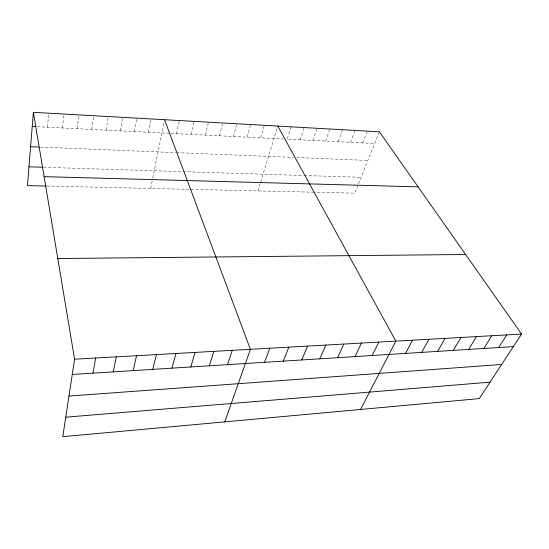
<?xml version="1.0" encoding="UTF-8"?>
<svg xmlns="http://www.w3.org/2000/svg" width="549" height="549" viewBox="0 0 549 549"><rect width="100%" height="100%" fill="white"/><g stroke="black" fill="none" stroke-linecap="round" stroke-linejoin="round"><path stroke-width="0.41" stroke-dasharray="2.75 2.06" d="M47.427 127.224L48.758 113.197M62.414 127.972L63.931 114.055M77.203 128.706L78.891 114.892M91.786 129.434L93.653 115.722M106.177 130.147L108.208 116.539M120.382 130.861L122.578 117.349M134.395 131.554L136.749 118.145M148.223 132.247L150.735 118.934M150.714 188.444L152.471 179.681M152.8 178.061L164.371 120.533M176.579 133.661L179.399 120.547M191.079 134.381L194.051 121.37M205.381 135.095L208.496 122.18M219.476 135.795L222.743 122.983M233.387 136.488L236.791 123.772M247.105 137.168L250.646 124.548M260.638 137.847L264.316 125.316M257.934 190.922L260.473 182.625M260.713 181.863L277.794 126.078M291.094 126.826L287.161 139.165L374.665 143.522M300.159 139.817L304.208 127.56M312.985 140.455L317.157 128.288M325.639 141.086L329.928 129.008M338.136 141.704L342.535 129.715M350.468 142.321L354.977 130.415M362.649 142.925L367.26 131.108M357.9 185.287L354.736 193.159L313.953 192.219M358.483 183.833L379.38 131.787M46.878 186.049L313.15 192.198M43.625 167.273L303.46 175.474M304.283 175.502L361.105 177.293M40.544 147.118L175.893 152.622M176.737 152.656L293.468 157.405M296.858 157.542L367.878 160.432M37.298 126.716L170.046 133.332M170.863 133.373L283.044 138.959"/><path stroke-width="0.82" d="M33.379 112.332L74.589 359.197L62.785 436.668L479.277 398.615L521.55 334.067L379.38 131.787L33.379 112.332L27.45 185.596L46.041 186.029M92.959 373.148L95.636 358.017M113.266 371.865L116.278 356.857M133.201 370.609L136.529 355.718M152.759 369.374L156.403 354.599M171.961 368.159L175.9 353.501M190.819 366.965L195.046 352.424M209.334 365.799L213.836 351.367M227.519 364.646L232.282 350.331M224.754 421.865L250.406 349.315L164.535 119.709M264.529 362.313L269.82 348.217M283.311 361.125L288.863 347.146M301.751 359.959L307.543 346.096M319.841 358.813L325.866 345.067M337.601 357.694L343.852 344.058M355.031 356.589L361.503 343.063M372.153 355.512L378.831 342.089M360.549 409.465L395.843 341.135L277.794 126.078M405.478 353.405L412.546 340.195M421.701 352.383L428.954 339.275M437.642 351.374L445.067 338.362M453.309 350.386L460.899 337.477M468.702 349.411L476.457 336.599M483.841 348.457L491.746 335.741M498.718 347.517L506.775 334.897M65.756 417.178L490.058 382.152M68.975 396.055L501.635 364.474M72.262 374.459L513.349 346.591M74.589 359.197L521.55 334.067M57.782 258.531L465.634 254.503M44.112 176.648L418.091 186.866M28.973 166.807L42.815 167.246M30.593 146.713L38.89 147.057M32.233 126.469L35.61 126.634"/></g></svg>
